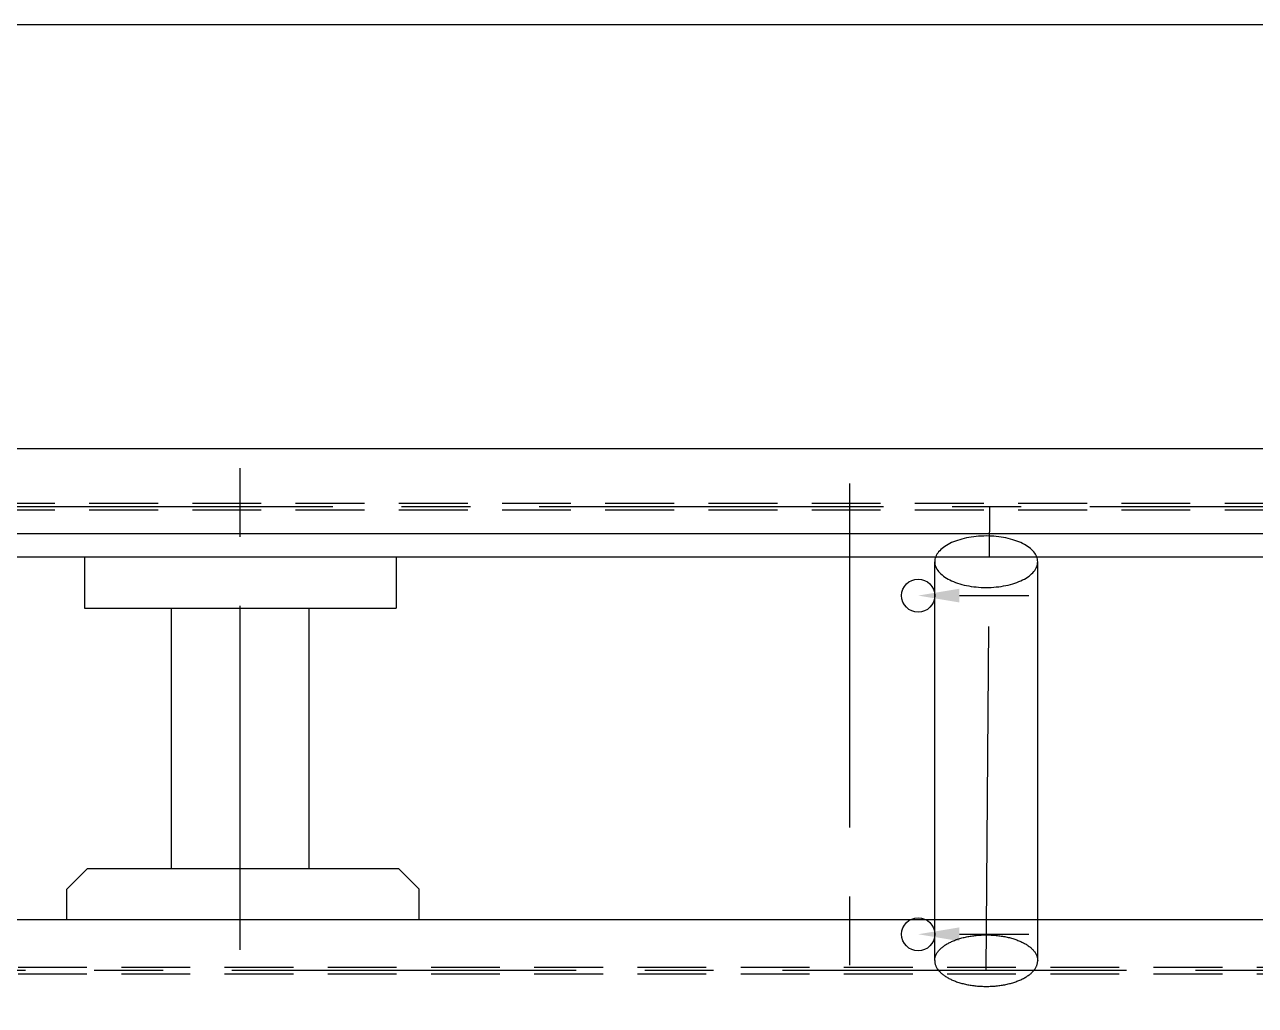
# Model space of a CAD drawing. Extents: x 0 to 13716, y 0 to 9144.
# Drawn here: x 1267 to 2175, y 3579 to 4303 of the extents above; entities that cross this region are included whole.
import ezdxf

# ---------------------------------------------------------------- set-up
doc = ezdxf.new("R2010")
doc.units = 0
doc.header["$LTSCALE"] = 8
for name, pattern in [('CENTER', [50.8, 31.75, -6.35, 6.35, -6.35]), ('HIDDEN', [9.525, 6.35, -3.175]), ('HIDDEN2', [4.7625, 3.175, -1.5875])]:
    doc.linetypes.add(name, pattern=pattern)
for name, color, linetype in [('EMS_CL', 1, 'CENTER'), ('EMS_DIM', 3, 'CONTINUOUS'), ('EMS_HF', 3, 'HIDDEN2'), ('EMS_HIDDEN', 3, 'HIDDEN'), ('EMS_OBJECT', 2, 'CONTINUOUS')]:
    doc.layers.add(name, color=color, linetype=linetype)

# ---------------------------------------------------------------- blocks, each defined once
blk = doc.blocks.new('*U163')
at = {"layer": 'EMS_DIM'}
blk.add_lwpolyline([(1956.83, 3881.96), (2008.06, 3881.96)], dxfattribs=at)
blk.add_solid([(1956.83, 3876.88), (1926.35, 3881.96), (1956.83, 3887.04)], dxfattribs=at)
blk = doc.blocks.new('*U164')
at = {"layer": 'EMS_DIM'}
blk.add_lwpolyline([(1956.83, 3631.99), (2008.06, 3631.99)], dxfattribs=at)
blk.add_solid([(1956.83, 3626.91), (1926.35, 3631.99), (1956.83, 3637.07)], dxfattribs=at)

msp = doc.modelspace()

# ---------------------------------------------------------------- linework, layer by layer
at = {"layer": 'EMS_CL', "color": 252}
for p, q in [((1425.942, 2401.297), (1425.942, 4015.804)), ((833.866, 3947.746), (2934.117, 3947.746)), ((2892.982, 3605.246), (845.624, 3605.246))]:
    msp.add_line(p, q, dxfattribs=at)
at = {"layer": 'EMS_CL'}
for p, q in [((1875.942, 2085.183), (1875.942, 4001.977)), ((1976.577, 3605.246), (1979.249, 3947.746)), ((1976.577, 2810.246), (1976.577, 3605.246))]:
    msp.add_line(p, q, dxfattribs=at)
at = {"layer": 'EMS_DIM'}
for p, q in [((1938.577, 3612.51), (1938.577, 3906.958)), ((2014.577, 3612.51), (2014.577, 3906.958))]:
    msp.add_line(p, q, dxfattribs=at)
for points in [[(1938.58, 3906.96, 0), (1938.62, 3906.03, 0), (1938.76, 3905.1, 0), (1938.99, 3904.17, 0), (1939.31, 3903.25, 0), (1939.72, 3902.34, 0), (1940.21, 3901.44, 0), (1940.8, 3900.56, 0), (1941.47, 3899.69, 0), (1942.23, 3898.83, 0), (1943.06, 3898, 0), (1943.98, 3897.19, 0), (1944.98, 3896.4, 0), (1946.06, 3895.64, 0), (1947.2, 3894.9, 0), (1948.42, 3894.2, 0), (1949.71, 3893.52, 0), (1951.06, 3892.88, 0), (1952.47, 3892.27, 0), (1953.94, 3891.7, 0), (1955.47, 3891.16, 0), (1957.04, 3890.66, 0), (1958.66, 3890.2, 0), (1960.33, 3889.78, 0), (1962.03, 3889.4, 0), (1963.78, 3889.07, 0), (1965.55, 3888.78, 0), (1967.34, 3888.53, 0), (1969.16, 3888.32, 0), (1971, 3888.16, 0), (1972.85, 3888.05, 0), (1974.71, 3887.98, 0), (1976.58, 3887.96, 0), (1978.44, 3887.98, 0), (1980.3, 3888.05, 0), (1982.15, 3888.16, 0), (1983.99, 3888.32, 0), (1985.81, 3888.53, 0), (1987.61, 3888.78, 0), (1989.38, 3889.07, 0), (1991.12, 3889.4, 0), (1992.82, 3889.78, 0), (1994.49, 3890.2, 0), (1996.11, 3890.66, 0), (1997.69, 3891.16, 0), (1999.21, 3891.7, 0), (2000.68, 3892.27, 0), (2002.1, 3892.88, 0), (2003.45, 3893.52, 0), (2004.73, 3894.2, 0), (2005.95, 3894.9, 0), (2007.1, 3895.64, 0), (2008.17, 3896.4, 0), (2009.17, 3897.19, 0), (2010.09, 3898, 0), (2010.93, 3898.83, 0), (2011.68, 3899.69, 0), (2012.36, 3900.56, 0), (2012.94, 3901.44, 0), (2013.44, 3902.34, 0), (2013.85, 3903.25, 0), (2014.17, 3904.17, 0), (2014.39, 3905.1, 0), (2014.53, 3906.03, 0), (2014.58, 3906.96, 0), (2014.53, 3907.89, 0), (2014.39, 3908.82, 0), (2014.17, 3909.75, 0), (2013.85, 3910.66, 0), (2013.44, 3911.57, 0), (2012.94, 3912.47, 0), (2012.36, 3913.36, 0), (2011.68, 3914.23, 0), (2010.93, 3915.08, 0), (2010.09, 3915.91, 0), (2009.17, 3916.73, 0), (2008.17, 3917.51, 0), (2007.1, 3918.28, 0), (2005.95, 3919.01, 0), (2004.73, 3919.72, 0), (2003.45, 3920.39, 0), (2002.1, 3921.04, 0), (2000.68, 3921.65, 0), (1999.21, 3922.22, 0), (1997.69, 3922.76, 0), (1996.11, 3923.25, 0), (1994.49, 3923.71, 0), (1992.82, 3924.13, 0), (1991.12, 3924.51, 0), (1989.38, 3924.85, 0), (1987.61, 3925.14, 0), (1985.81, 3925.39, 0), (1983.99, 3925.59, 0), (1982.15, 3925.75, 0), (1980.3, 3925.87, 0), (1978.44, 3925.94, 0), (1976.58, 3925.96, 0), (1974.71, 3925.94, 0), (1972.85, 3925.87, 0), (1971, 3925.75, 0), (1969.16, 3925.59, 0), (1967.34, 3925.39, 0), (1965.55, 3925.14, 0), (1963.78, 3924.85, 0), (1962.03, 3924.51, 0), (1960.33, 3924.13, 0), (1958.66, 3923.71, 0), (1957.04, 3923.25, 0), (1955.47, 3922.76, 0), (1953.94, 3922.22, 0), (1952.47, 3921.65, 0), (1951.06, 3921.04, 0), (1949.71, 3920.39, 0), (1948.42, 3919.72, 0), (1947.2, 3919.01, 0), (1946.06, 3918.28, 0), (1944.98, 3917.51, 0), (1943.98, 3916.73, 0), (1943.06, 3915.91, 0), (1942.23, 3915.08, 0), (1941.47, 3914.23, 0), (1940.8, 3913.36, 0), (1940.21, 3912.47, 0), (1939.72, 3911.57, 0), (1939.31, 3910.66, 0), (1938.99, 3909.75, 0), (1938.76, 3908.82, 0), (1938.62, 3907.89, 0), (1938.58, 3906.96, 0)], [(1938.58, 3612.51, 0), (1938.59, 3612.04, 0), (1938.62, 3611.58, 0), (1938.68, 3611.11, 0), (1938.76, 3610.65, 0), (1938.86, 3610.18, 0), (1938.99, 3609.72, 0), (1939.14, 3609.26, 0), (1939.31, 3608.8, 0), (1939.5, 3608.35, 0), (1939.72, 3607.89, 0), (1939.95, 3607.44, 0), (1940.21, 3606.99, 0), (1940.49, 3606.55, 0), (1940.8, 3606.11, 0), (1941.12, 3605.67, 0), (1941.47, 3605.24, 0), (1941.84, 3604.81, 0), (1942.23, 3604.39, 0), (1942.63, 3603.97, 0), (1943.06, 3603.55, 0), (1943.51, 3603.14, 0), (1943.98, 3602.74, 0), (1944.47, 3602.34, 0), (1944.98, 3601.95, 0), (1945.51, 3601.57, 0), (1946.06, 3601.19, 0), (1946.62, 3600.82, 0), (1947.2, 3600.46, 0), (1947.8, 3600.1, 0), (1948.42, 3599.75, 0), (1949.06, 3599.41, 0), (1949.71, 3599.07, 0), (1950.37, 3598.75, 0), (1951.06, 3598.43, 0), (1951.76, 3598.12, 0), (1952.47, 3597.82, 0), (1953.2, 3597.53, 0), (1953.94, 3597.25, 0), (1954.7, 3596.98, 0), (1955.47, 3596.71, 0), (1956.25, 3596.46, 0), (1957.04, 3596.21, 0), (1957.85, 3595.98, 0), (1958.66, 3595.75, 0), (1959.49, 3595.54, 0), (1960.33, 3595.33, 0), (1961.18, 3595.14, 0), (1962.03, 3594.96, 0), (1962.9, 3594.78, 0), (1963.78, 3594.62, 0), (1964.66, 3594.47, 0), (1965.55, 3594.33, 0), (1966.44, 3594.2, 0), (1967.34, 3594.08, 0), (1968.25, 3593.97, 0), (1969.16, 3593.87, 0), (1970.08, 3593.79, 0), (1971, 3593.72, 0), (1971.93, 3593.65, 0), (1972.85, 3593.6, 0), (1973.78, 3593.56, 0), (1974.71, 3593.53, 0), (1975.64, 3593.52, 0), (1976.58, 3593.51, 0), (1977.51, 3593.52, 0), (1978.44, 3593.53, 0), (1979.37, 3593.56, 0), (1980.3, 3593.6, 0), (1981.23, 3593.65, 0), (1982.15, 3593.72, 0), (1983.07, 3593.79, 0), (1983.99, 3593.87, 0), (1984.9, 3593.97, 0), (1985.81, 3594.08, 0), (1986.71, 3594.2, 0), (1987.61, 3594.33, 0), (1988.5, 3594.47, 0), (1989.38, 3594.62, 0), (1990.25, 3594.78, 0), (1991.12, 3594.96, 0), (1991.98, 3595.14, 0), (1992.82, 3595.33, 0), (1993.66, 3595.54, 0), (1994.49, 3595.75, 0), (1995.31, 3595.98, 0), (1996.11, 3596.21, 0), (1996.91, 3596.46, 0), (1997.69, 3596.71, 0), (1998.46, 3596.98, 0), (1999.21, 3597.25, 0), (1999.96, 3597.53, 0), (2000.68, 3597.82, 0), (2001.4, 3598.12, 0), (2002.1, 3598.43, 0), (2002.78, 3598.75, 0), (2003.45, 3599.07, 0), (2004.1, 3599.41, 0), (2004.73, 3599.75, 0), (2005.35, 3600.1, 0), (2005.95, 3600.46, 0), (2006.53, 3600.82, 0), (2007.1, 3601.19, 0), (2007.65, 3601.57, 0), (2008.17, 3601.95, 0), (2008.68, 3602.34, 0), (2009.17, 3602.74, 0), (2009.64, 3603.14, 0), (2010.09, 3603.55, 0), (2010.52, 3603.97, 0), (2010.93, 3604.39, 0), (2011.32, 3604.81, 0), (2011.68, 3605.24, 0), (2012.03, 3605.67, 0), (2012.36, 3606.11, 0), (2012.66, 3606.55, 0), (2012.94, 3606.99, 0), (2013.2, 3607.44, 0), (2013.44, 3607.89, 0), (2013.65, 3608.35, 0), (2013.85, 3608.8, 0), (2014.02, 3609.26, 0), (2014.17, 3609.72, 0), (2014.29, 3610.18, 0), (2014.39, 3610.65, 0), (2014.47, 3611.11, 0), (2014.53, 3611.58, 0), (2014.57, 3612.04, 0), (2014.58, 3612.51, 0)]]:
    msp.add_polyline3d(points, dxfattribs=at)
for centre in [(1926.353, 3881.965), (1926.353, 3631.988)]:
    msp.add_circle(centre, 12.224, dxfattribs=at)
at = {"layer": 'EMS_HF'}
msp.add_polyline3d([(1938.58, 3612.51, 0), (1938.59, 3612.98, 0), (1938.62, 3613.44, 0), (1938.68, 3613.91, 0), (1938.76, 3614.37, 0), (1938.86, 3614.84, 0), (1938.99, 3615.3, 0), (1939.14, 3615.76, 0), (1939.31, 3616.22, 0), (1939.5, 3616.67, 0), (1939.72, 3617.13, 0), (1939.95, 3617.58, 0), (1940.21, 3618.02, 0), (1940.49, 3618.47, 0), (1940.8, 3618.91, 0), (1941.12, 3619.35, 0), (1941.47, 3619.78, 0), (1941.84, 3620.21, 0), (1942.23, 3620.63, 0), (1942.63, 3621.05, 0), (1943.06, 3621.47, 0), (1943.51, 3621.87, 0), (1943.98, 3622.28, 0), (1944.47, 3622.67, 0), (1944.98, 3623.07, 0), (1945.51, 3623.45, 0), (1946.06, 3623.83, 0), (1946.62, 3624.2, 0), (1947.2, 3624.56, 0), (1947.8, 3624.92, 0), (1948.42, 3625.27, 0), (1949.06, 3625.61, 0), (1949.71, 3625.94, 0), (1950.37, 3626.27, 0), (1951.06, 3626.59, 0), (1951.76, 3626.9, 0), (1952.47, 3627.2, 0), (1953.2, 3627.49, 0), (1953.94, 3627.77, 0), (1954.7, 3628.04, 0), (1955.47, 3628.31, 0), (1956.25, 3628.56, 0), (1957.04, 3628.81, 0), (1957.85, 3629.04, 0), (1958.66, 3629.27, 0), (1959.49, 3629.48, 0), (1960.33, 3629.69, 0), (1961.18, 3629.88, 0), (1962.03, 3630.06, 0), (1962.9, 3630.24, 0), (1963.78, 3630.4, 0), (1964.66, 3630.55, 0), (1965.55, 3630.69, 0), (1966.44, 3630.82, 0), (1967.34, 3630.94, 0), (1968.25, 3631.05, 0), (1969.16, 3631.14, 0), (1970.08, 3631.23, 0), (1971, 3631.3, 0), (1971.93, 3631.37, 0), (1972.85, 3631.42, 0), (1973.78, 3631.46, 0), (1974.71, 3631.49, 0), (1975.64, 3631.5, 0), (1976.58, 3631.51, 0), (1977.51, 3631.5, 0), (1978.44, 3631.49, 0), (1979.37, 3631.46, 0), (1980.3, 3631.42, 0), (1981.23, 3631.37, 0), (1982.15, 3631.3, 0), (1983.07, 3631.23, 0), (1983.99, 3631.14, 0), (1984.9, 3631.05, 0), (1985.81, 3630.94, 0), (1986.71, 3630.82, 0), (1987.61, 3630.69, 0), (1988.5, 3630.55, 0), (1989.38, 3630.4, 0), (1990.25, 3630.24, 0), (1991.12, 3630.06, 0), (1991.98, 3629.88, 0), (1992.82, 3629.69, 0), (1993.66, 3629.48, 0), (1994.49, 3629.27, 0), (1995.31, 3629.04, 0), (1996.11, 3628.81, 0), (1996.91, 3628.56, 0), (1997.69, 3628.31, 0), (1998.46, 3628.04, 0), (1999.21, 3627.77, 0), (1999.96, 3627.49, 0), (2000.68, 3627.2, 0), (2001.4, 3626.9, 0), (2002.1, 3626.59, 0), (2002.78, 3626.27, 0), (2003.45, 3625.94, 0), (2004.1, 3625.61, 0), (2004.73, 3625.27, 0), (2005.35, 3624.92, 0), (2005.95, 3624.56, 0), (2006.53, 3624.2, 0), (2007.1, 3623.83, 0), (2007.65, 3623.45, 0), (2008.17, 3623.07, 0), (2008.68, 3622.67, 0), (2009.17, 3622.28, 0), (2009.64, 3621.87, 0), (2010.09, 3621.47, 0), (2010.52, 3621.05, 0), (2010.93, 3620.63, 0), (2011.32, 3620.21, 0), (2011.68, 3619.78, 0), (2012.03, 3619.35, 0), (2012.36, 3618.91, 0), (2012.66, 3618.47, 0), (2012.94, 3618.02, 0), (2013.2, 3617.58, 0), (2013.44, 3617.13, 0), (2013.65, 3616.67, 0), (2013.85, 3616.22, 0), (2014.02, 3615.76, 0), (2014.17, 3615.3, 0), (2014.29, 3614.84, 0), (2014.39, 3614.37, 0), (2014.47, 3613.91, 0), (2014.53, 3613.44, 0), (2014.57, 3612.98, 0), (2014.58, 3612.51, 0)], dxfattribs=at)
at = {"layer": 'EMS_HIDDEN', "color": 252}
for p, q in [((857.203, 3950.246), (2894.68, 3950.246)), ((857.203, 3945.246), (2894.68, 3945.246)), ((880.944, 3607.746), (2870.939, 3607.746)), ((880.944, 3602.746), (2870.939, 3602.746))]:
    msp.add_line(p, q, dxfattribs=at)
at = {"layer": 'EMS_OBJECT'}
msp.add_line((381, 4303.423), (13525.5, 4303.423), dxfattribs=at)
at = {"layer": 'EMS_OBJECT', "color": 252}
for p, q in [((2894.68, 3990.246), (857.203, 3990.246)), ((857.203, 3927.746), (2894.68, 3927.746)), ((2894.68, 3910.246), (857.203, 3910.246)), ((1310.942, 3910.246), (1310.942, 3872.746)), ((1540.942, 3910.246), (1540.942, 3872.746)), ((1310.942, 3872.746), (1540.942, 3872.746)), ((1375.192, 3680.246), (1375.192, 3872.746)), ((1476.692, 3680.246), (1476.692, 3872.746)), ((1298.007, 3665.246), (1313.007, 3680.246)), ((1543.007, 3680.246), (1313.007, 3680.246)), ((1558.007, 3665.246), (1543.007, 3680.246)), ((1298.007, 3642.746), (1298.007, 3665.246)), ((1558.007, 3642.746), (1558.007, 3665.246)), ((2870.939, 3642.746), (880.944, 3642.746))]:
    msp.add_line(p, q, dxfattribs=at)

# ---------------------------------------------------------------- block references
at = {"layer": 'EMS_OBJECT'}
for name in ['*U163', '*U164']:
    msp.add_blockref(name, (0, 0), dxfattribs=at)

doc.saveas('drawing.dxf')
